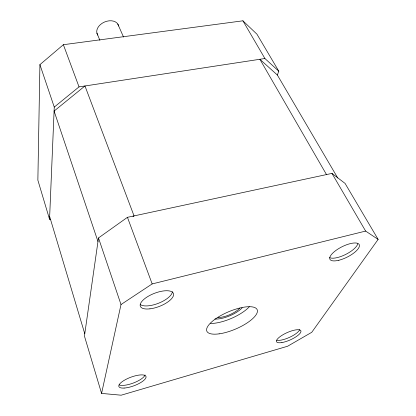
<?xml version="1.0" encoding="UTF-8"?>
<svg xmlns="http://www.w3.org/2000/svg" width="416" height="416" viewBox="0 0 416 416"><rect width="100%" height="100%" fill="white"/><g stroke="black" fill="none" stroke-linecap="round" stroke-linejoin="round"><path stroke-width="0.62" d="M337.756 177.996L277.347 75.02L278.803 71.204L256.942 34.185L242.908 20.81L63.372 44.704L39.915 64.652L37.866 180.17L49.546 219.268L50.736 219.69M49.546 219.268L54.257 107.084L39.915 64.652M98.493 237.947L84.438 336.071L101.572 393.416L121.176 395.2L287.612 346.242L311.761 332.296L378.134 239.398L345.067 183.409L331.963 173.399L127.447 217.324L98.493 237.947L121.004 304.548L101.572 393.416M54.257 107.084L79.03 86.882L264.909 58.51L278.803 71.204M133.006 216.648L134.051 215.904L84.968 85.972L54.09 111.082L97.978 241.524M121.004 304.548L152.168 283.925L365.628 231.078L378.134 239.398M277.347 75.02L259.88 59.28L326.487 174.574M242.908 20.81L264.909 58.51M331.963 173.399L365.628 231.078M117.785 24.019L123.542 37.076M96.912 33.134L99.887 40.326M63.372 44.704L79.03 86.882M127.447 217.324L152.168 283.925M49.66 216.549L84.77 333.746M249.324 306.779A27.118 9.604 -23.1 0 1 210.579 323.497M242.148 307.819A18.07 6.401 -23.1 0 1 214.932 318.978M97.812 35.048A11.466 8.086 -23.1 0 1 104.442 22.058A11.466 8.086 -23.1 0 1 118.612 25.964M299.702 329.623A13.312 4.004 -24.1 0 1 289.692 337.272A13.312 4.004 -24.1 0 1 276.775 340.22M145.059 374.972A14.44 4.597 -20.4 0 1 133.531 382.954A14.44 4.597 -20.4 0 1 119.127 384.888M357.786 243.828A16.344 5.829 -26.6 0 1 345.264 254.649A16.344 5.829 -26.6 0 1 329.566 257.618M172.416 291.694A17.696 7.046 -21.2 0 1 158.766 303.144A17.696 7.046 -21.2 0 1 140.348 304.58M239.736 308.168A15.059 5.33 -23.1 0 1 218.031 317.538M281.928 342.56A13.338 3.968 -24.1 0 0 300.96 331.599A13.338 3.968 -24.1 0 0 283.208 334.594A13.338 3.968 -24.1 0 0 281.928 342.56M124.098 388.066A14.472 4.56 -20.4 0 0 145.959 377.634A14.472 4.56 -20.4 0 0 127.223 378.737A14.472 4.56 -20.4 0 0 124.098 388.066M338.853 260.26A16.385 5.788 -26.6 0 0 359.336 244.858A16.385 5.788 -26.6 0 0 335.551 250.713A16.385 5.788 -26.6 0 0 338.853 260.26M149.932 308.844A17.742 6.994 -21.2 0 0 173.534 293.821A17.742 6.994 -21.2 0 0 147.17 296.941A17.742 6.994 -21.2 0 0 149.932 308.844M219.154 333.845A27.362 9.324 -23.1 0 0 257.442 311.106A27.362 9.324 -23.1 0 0 219.43 316.368A27.362 9.324 -23.1 0 0 219.154 333.845"/></g></svg>
